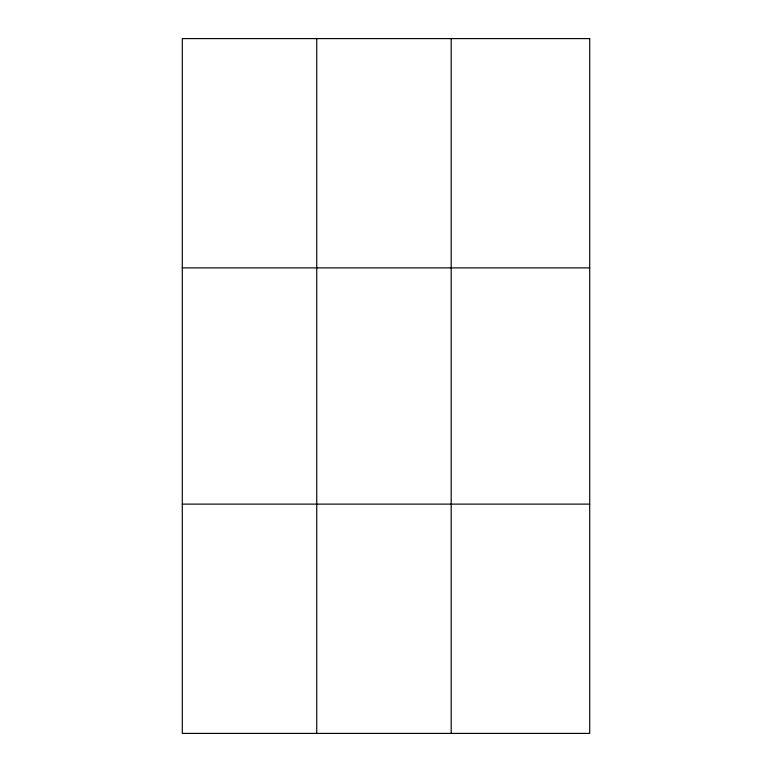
<?xml version="1.0" encoding="UTF-8"?>
<svg xmlns="http://www.w3.org/2000/svg" width="772" height="772" viewBox="0 0 772 772"><rect width="100%" height="100%" fill="white"/><g stroke="black" fill="none" stroke-linecap="round" stroke-linejoin="round"><path stroke-width="1.16" d="M316.742 733.4L316.742 38.6M451.186 733.4L451.186 38.6M182.288 267.884L589.712 267.884M182.288 504.116L589.712 504.116M589.712 38.6L589.712 733.4L182.288 733.4L182.288 38.6L589.712 38.6"/></g></svg>
